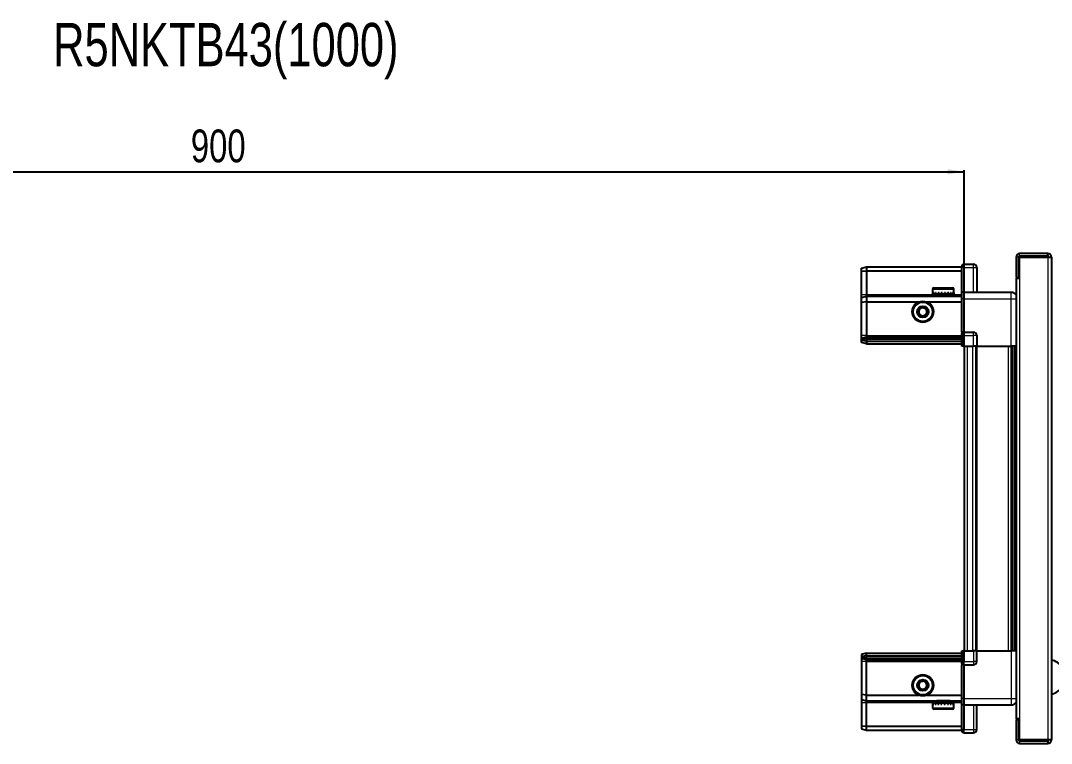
# Model space of a CAD drawing. Header units: millimetres. Extents: x 1021 to 3225, y -189 to 1434.
# Drawn here: x 2019 to 2648, y 993 to 1434 of the extents above; entities that cross this region are included whole.
import ezdxf

# ---------------------------------------------------------------- set-up
doc = ezdxf.new("R2010")
doc.units = ezdxf.units.MM
doc.layers.add('FORMAT', color=7, linetype='Continuous')
doc.styles.add('SLDTEXTSTYLE0', font='TXT', dxfattribs={"width": 0.75})
doc.dimstyles.new('SLDDIMSTYLE0', dxfattribs={"dimtxt": 20, "dimasz": 10, "dimexe": 0, "dimexo": 0.0625, "dimgap": 5, "dimtad": 2, "dimdec": 1, "dimrnd": 1e-09, "dimzin": 12, "dimdsep": 46, "dimtxsty": 'SLDTEXTSTYLE0', "dimsah": 1, "dimcen": 0.09, "dimadec": 0, "dimazin": 3, "dimtfac": 1, "dimtofl": 0, "dimtmove": 0, "dimatfit": 3, "dimfxl": 0, "dimfrac": 2, "dimtolj": 1, "dimtzin": 12, "dimarcsym": 0})

# ---------------------------------------------------------------- blocks, each defined once
blk = doc.blocks.new('_D_4')
at = {"layer": 'FORMAT'}
for p, q in [((1695.13, 1235.67), (1695.13, 1343.16)), ((1695.13, 1342.16), (2595.13, 1342.16)), ((2595.13, 1235.67), (2595.13, 1343.16))]:
    blk.add_line(p, q, dxfattribs=at)
for points in [[(1695.13, 1342.16), (1705.13, 1340.63), (1705.13, 1343.7)], [(2595.13, 1342.16), (2585.13, 1343.7), (2585.13, 1340.63)]]:
    blk.add_solid(points, dxfattribs=at)
at = {"layer": 'FORMAT', "insert": (2122.97, 1367.95), "char_height": 20, "attachment_point": 1, "style": 'SLDTEXTSTYLE0'}
blk.add_mtext('900', dxfattribs=at)

msp = doc.modelspace()

# ---------------------------------------------------------------- linework, layer by layer
at = {"color": 7, "linetype": 'Continuous', "lineweight": 25}
for p, q in [((2646.38, 1292.16), (2629.08, 1292.16)), ((2646.38, 1290.66), (2629.08, 1290.66)), ((2646.38, 1290.66), (2646.38, 1292.16)), ((2532.48, 1283.36), (2535.48, 1284.16)), ((2535.48, 1284.16), (2535.48, 1281.66)), ((2535.48, 1284.16), (2593.78, 1284.16)), ((2594.65, 1285.66), (2593.78, 1285.16)), ((2594.65, 1285.66), (2593.78, 1285.16)), ((2593.78, 1285.16), (2593.78, 1283.66)), ((2594.98, 1285.66), (2594.65, 1285.66)), ((2594.98, 1285.66), (2594.65, 1285.66)), ((2594.98, 1285.66), (2594.98, 1285.66)), ((2594.98, 1283.66), (2594.98, 1285.66)), ((2594.98, 1285.66), (2600.98, 1285.66)), ((2626.98, 1290.06), (2626.98, 1277.66)), ((2628.48, 1290.06), (2628.48, 1277.66)), ((2628.98, 1277.16), (2628.98, 1290.06)), ((2628.98, 1290.06), (2646.38, 1290.06)), ((2646.38, 1290.06), (2648.48, 1290.06)), ((2648.48, 1290.06), (2648.48, 995.26)), ((2532.48, 1281.51), (2532.48, 1283.36)), ((2532.48, 1281.51), (2535.48, 1281.66)), ((2532.48, 1267.16), (2532.48, 1281.51)), ((2535.48, 1281.66), (2535.48, 1267.16)), ((2535.48, 1281.66), (2593.78, 1281.66)), ((2593.78, 1268.86), (2593.78, 1283.66)), ((2594.98, 1283.66), (2594.98, 1268.86)), ((2602.98, 1283.66), (2602.98, 1268.66)), ((2626.88, 1277.16), (2626.88, 1008.16)), ((2626.88, 1277.16), (2628.98, 1277.16)), ((2626.98, 1277.66), (2628.48, 1277.66)), ((2532.48, 1265.36), (2532.48, 1267.16)), ((2532.48, 1265.36), (2535.48, 1266.16)), ((2532.48, 1262.33), (2532.48, 1265.36)), ((2535.48, 1267.16), (2535.48, 1266.16)), ((2535.48, 1266.16), (2535.48, 1262.66)), ((2535.48, 1266.16), (2593.78, 1266.16)), ((2575.98, 1270.56), (2575.98, 1267.66)), ((2575.98, 1267.66), (2576.02, 1267.66)), ((2576.14, 1268.16), (2576.02, 1268.16)), ((2576.02, 1268.16), (2576.02, 1267.66)), ((2576.02, 1267.66), (2576.14, 1267.66)), ((2576.14, 1268.16), (2576.14, 1267.66)), ((2576.14, 1267.66), (2576.55, 1267.66)), ((2576.89, 1268.16), (2576.55, 1268.16)), ((2576.55, 1268.16), (2576.55, 1267.66)), ((2576.55, 1267.66), (2576.89, 1267.66)), ((2576.78, 1271.36), (2588.18, 1271.36)), ((2576.89, 1268.16), (2576.89, 1267.66)), ((2576.89, 1267.66), (2577.66, 1267.66)), ((2578.19, 1268.16), (2577.66, 1268.16)), ((2577.66, 1268.16), (2577.66, 1267.66)), ((2577.66, 1267.66), (2578.19, 1267.66)), ((2578.08, 1267.66), (2578.08, 1267.56)), ((2578.08, 1267.56), (2586.88, 1267.56)), ((2578.19, 1268.16), (2578.19, 1267.66)), ((2578.19, 1267.66), (2579.25, 1267.66)), ((2578.48, 1267.16), (2579.17, 1266.68)), ((2578.48, 1267.16), (2586.48, 1267.16)), ((2579.17, 1266.68), (2578.48, 1266.2)), ((2578.48, 1266.2), (2578.48, 1266.16)), ((2578.48, 1266.2), (2586.48, 1266.2)), ((2579.17, 1266.68), (2585.79, 1266.68)), ((2579.91, 1268.16), (2579.25, 1268.16)), ((2579.25, 1268.16), (2579.25, 1267.66)), ((2579.25, 1267.66), (2579.91, 1267.66)), ((2579.91, 1268.16), (2579.91, 1267.66)), ((2579.91, 1267.66), (2581.15, 1267.66)), ((2581.88, 1268.16), (2581.15, 1268.16)), ((2581.15, 1268.16), (2581.15, 1267.66)), ((2581.15, 1267.66), (2581.58, 1267.66)), ((2581.58, 1268.16), (2581.58, 1267.66)), ((2581.88, 1268.16), (2581.88, 1267.66)), ((2581.88, 1267.66), (2583.18, 1267.66)), ((2583.9, 1268.16), (2583.18, 1268.16)), ((2583.18, 1268.16), (2583.18, 1267.66)), ((2583.45, 1268.16), (2583.45, 1267.66)), ((2583.45, 1267.66), (2583.9, 1267.66)), ((2583.9, 1268.16), (2583.9, 1267.66)), ((2583.9, 1267.66), (2585.14, 1267.66)), ((2585.8, 1268.16), (2585.14, 1268.16)), ((2585.14, 1268.16), (2585.14, 1267.66)), ((2585.14, 1267.66), (2585.8, 1267.66)), ((2585.79, 1266.68), (2586.48, 1267.16)), ((2586.48, 1266.2), (2585.79, 1266.68)), ((2585.8, 1268.16), (2585.8, 1267.66)), ((2585.8, 1267.66), (2586.84, 1267.66)), ((2586.48, 1266.16), (2586.48, 1266.2)), ((2587.36, 1268.16), (2586.84, 1268.16)), ((2586.84, 1268.16), (2586.84, 1267.66)), ((2586.84, 1267.66), (2587.36, 1267.66)), ((2586.88, 1267.56), (2586.88, 1267.66)), ((2587.36, 1268.16), (2587.36, 1267.66)), ((2587.36, 1267.66), (2588.12, 1267.66)), ((2588.45, 1268.16), (2588.12, 1268.16)), ((2588.12, 1268.16), (2588.12, 1267.66)), ((2588.12, 1267.66), (2588.45, 1267.66)), ((2588.45, 1268.16), (2588.45, 1267.66)), ((2588.45, 1267.66), (2588.84, 1267.66)), ((2588.95, 1268.16), (2588.84, 1268.16)), ((2588.84, 1268.16), (2588.84, 1267.66)), ((2588.84, 1267.66), (2588.95, 1267.66)), ((2588.95, 1268.16), (2588.95, 1267.66)), ((2588.95, 1267.66), (2588.98, 1267.66)), ((2588.98, 1267.66), (2588.98, 1270.56)), ((2593.78, 1268.66), (2593.78, 1268.86)), ((2594.98, 1268.66), (2593.78, 1268.66)), ((2593.78, 1264.66), (2593.78, 1268.66)), ((2594.98, 1268.86), (2594.98, 1268.66)), ((2594.98, 1268.66), (2594.98, 1264.66)), ((2594.98, 1268.66), (2623.98, 1268.66)), ((2535.48, 1262.66), (2532.48, 1262.33)), ((2532.48, 1242.16), (2532.48, 1262.33)), ((2535.48, 1262.66), (2535.48, 1242.16)), ((2535.48, 1262.66), (2567.48, 1262.66)), ((2572.48, 1262.66), (2593.78, 1262.66)), ((2593.78, 1244.36), (2593.78, 1264.66)), ((2594.98, 1264.66), (2594.98, 1244.36)), ((2532.48, 1240.36), (2532.48, 1242.16)), ((2535.48, 1241.16), (2532.48, 1240.36)), ((2532.48, 1239.62), (2532.48, 1240.36)), ((2535.48, 1240.16), (2532.48, 1239.62)), ((2535.48, 1242.16), (2535.48, 1241.16)), ((2535.48, 1241.16), (2535.48, 1240.16)), ((2535.48, 1241.16), (2593.78, 1241.16)), ((2535.48, 1240.16), (2593.78, 1240.16)), ((2535.48, 1240.16), (2535.48, 1238.66)), ((2593.78, 1244.16), (2593.78, 1244.36)), ((2594.98, 1244.16), (2593.78, 1244.16)), ((2593.78, 1244.16), (2593.78, 1243.49)), ((2593.78, 1235.66), (2593.78, 1243.49)), ((2594.65, 1242.16), (2594.65, 1235.66)), ((2594.98, 1244.36), (2594.98, 1244.16)), ((2594.98, 1242.16), (2594.98, 1244.16)), ((2594.98, 1242.16), (2594.98, 1244.16)), ((2594.98, 1244.16), (2600.98, 1244.16)), ((2594.98, 1242.16), (2594.98, 1235.66)), ((2602.98, 1242.16), (2602.98, 1235.66)), ((2532.48, 1239.12), (2532.48, 1239.62)), ((2535.48, 1238.66), (2532.48, 1239.12)), ((2532.48, 1237.97), (2532.48, 1239.12)), ((2535.48, 1237.16), (2532.48, 1237.97)), ((2535.48, 1238.66), (2535.48, 1237.16)), ((2535.48, 1238.66), (2593.78, 1238.66)), ((2535.48, 1237.16), (2593.78, 1237.16)), ((2594.65, 1235.66), (2593.78, 1235.66)), ((2594.98, 1235.66), (2594.65, 1235.66)), ((2594.98, 1235.66), (2600.98, 1235.66)), ((2595.13, 1235.66), (2595.13, 1049.66)), ((2602.98, 1235.66), (2600.98, 1235.66)), ((2602.33, 1235.66), (2602.33, 1049.66)), ((2602.98, 1235.66), (2623.98, 1235.66)), ((2625.01, 1049.66), (2625.01, 1235.66)), ((2625.04, 1049.66), (2625.04, 1235.66)), ((2626.83, 1235.66), (2626.83, 1049.66)), ((2535.48, 1048.16), (2532.48, 1047.36)), ((2532.48, 1047.36), (2532.48, 1046.21)), ((2535.48, 1046.66), (2532.48, 1046.21)), ((2532.48, 1046.21), (2532.48, 1045.71)), ((2535.48, 1045.16), (2532.48, 1045.71)), ((2532.48, 1045.71), (2532.48, 1044.97)), ((2535.48, 1044.16), (2532.48, 1044.97)), ((2532.48, 1044.97), (2532.48, 1043.16)), ((2535.48, 1046.66), (2535.48, 1048.16)), ((2535.48, 1048.16), (2593.78, 1048.16)), ((2535.48, 1046.66), (2593.78, 1046.66)), ((2535.48, 1045.16), (2535.48, 1046.66)), ((2535.48, 1045.16), (2593.78, 1045.16)), ((2535.48, 1044.16), (2535.48, 1045.16)), ((2593.78, 1041.84), (2593.78, 1049.66)), ((2593.78, 1049.66), (2594.65, 1049.66)), ((2594.65, 1049.66), (2594.65, 1049.66)), ((2594.65, 1049.66), (2594.65, 1043.16)), ((2594.98, 1049.66), (2594.65, 1049.66)), ((2594.98, 1049.66), (2594.98, 1043.16)), ((2594.98, 1049.66), (2594.98, 1049.66)), ((2594.98, 1049.66), (2594.98, 1043.16)), ((2594.98, 1049.66), (2600.98, 1049.66)), ((2602.98, 1049.66), (2600.98, 1049.66)), ((2602.98, 1043.16), (2602.98, 1049.66)), ((2602.98, 1049.66), (2623.98, 1049.66)), ((2532.48, 1043.16), (2532.48, 1023)), ((2535.48, 1044.16), (2593.78, 1044.16)), ((2535.48, 1043.16), (2535.48, 1044.16)), ((2535.48, 1022.66), (2535.48, 1043.16)), ((2593.78, 1041.84), (2593.78, 1041.16)), ((2594.98, 1041.16), (2593.78, 1041.16)), ((2593.78, 1040.96), (2593.78, 1041.16)), ((2593.78, 1020.66), (2593.78, 1040.96)), ((2594.98, 1041.16), (2594.98, 1043.16)), ((2594.98, 1041.16), (2594.98, 1040.96)), ((2594.98, 1041.16), (2600.98, 1041.16)), ((2594.98, 1040.96), (2594.98, 1020.66)), ((2535.48, 1022.66), (2532.48, 1023)), ((2532.48, 1023), (2532.48, 1019.97)), ((2532.48, 1019.97), (2535.48, 1019.16)), ((2532.48, 1019.97), (2532.48, 1018.16)), ((2535.48, 1022.66), (2567.48, 1022.66)), ((2535.48, 1019.16), (2535.48, 1022.66)), ((2572.48, 1022.66), (2593.78, 1022.66)), ((2593.78, 1016.66), (2593.78, 1020.66)), ((2594.98, 1020.66), (2594.98, 1016.66)), ((2532.48, 1018.16), (2532.48, 1003.82)), ((2535.48, 1019.16), (2593.78, 1019.16)), ((2535.48, 1018.16), (2535.48, 1019.16)), ((2535.48, 1003.66), (2535.48, 1018.16)), ((2575.98, 1017.66), (2575.98, 1014.76)), ((2576, 1017.66), (2575.98, 1017.66)), ((2576, 1017.16), (2576, 1017.66)), ((2576.1, 1017.66), (2576, 1017.66)), ((2576, 1017.16), (2576.1, 1017.16)), ((2576.1, 1017.16), (2576.1, 1017.66)), ((2576.47, 1017.66), (2576.1, 1017.66)), ((2576.47, 1017.16), (2576.47, 1017.66)), ((2576.79, 1017.66), (2576.47, 1017.66)), ((2576.47, 1017.16), (2576.79, 1017.16)), ((2588.18, 1013.96), (2576.78, 1013.96)), ((2576.79, 1017.16), (2576.79, 1017.66)), ((2577.53, 1017.66), (2576.79, 1017.66)), ((2577.53, 1017.16), (2577.53, 1017.66)), ((2578.04, 1017.66), (2577.53, 1017.66)), ((2577.53, 1017.16), (2578.04, 1017.16)), ((2578.04, 1017.16), (2578.04, 1017.66)), ((2579.07, 1017.66), (2578.04, 1017.66)), ((2578.08, 1017.76), (2578.08, 1017.66)), ((2586.88, 1017.76), (2578.08, 1017.76)), ((2578.48, 1019.16), (2578.48, 1019.13)), ((2578.48, 1019.13), (2579.17, 1018.65)), ((2586.48, 1019.13), (2578.48, 1019.13)), ((2579.17, 1018.65), (2578.48, 1018.16)), ((2586.48, 1018.16), (2578.48, 1018.16)), ((2579.07, 1017.16), (2579.07, 1017.66)), ((2579.72, 1017.66), (2579.07, 1017.66)), ((2579.07, 1017.16), (2579.72, 1017.16)), ((2585.79, 1018.65), (2579.17, 1018.65)), ((2579.72, 1017.16), (2579.72, 1017.66)), ((2580.95, 1017.66), (2579.72, 1017.66)), ((2580.95, 1017.16), (2580.95, 1017.66)), ((2581.44, 1017.66), (2580.95, 1017.66)), ((2580.95, 1017.16), (2581.68, 1017.16)), ((2581.44, 1017.16), (2581.44, 1017.66)), ((2581.68, 1017.16), (2581.68, 1017.66)), ((2582.98, 1017.66), (2581.68, 1017.66)), ((2582.98, 1017.16), (2582.98, 1017.66)), ((2582.98, 1017.16), (2583.71, 1017.16)), ((2583.31, 1017.16), (2583.31, 1017.66)), ((2583.71, 1017.66), (2583.31, 1017.66)), ((2583.71, 1017.16), (2583.71, 1017.66)), ((2584.95, 1017.66), (2583.71, 1017.66)), ((2584.95, 1017.16), (2584.95, 1017.66)), ((2585.62, 1017.66), (2584.95, 1017.66)), ((2584.95, 1017.16), (2585.62, 1017.16)), ((2585.62, 1017.16), (2585.62, 1017.66)), ((2586.69, 1017.66), (2585.62, 1017.66)), ((2585.79, 1018.65), (2586.48, 1019.13)), ((2586.48, 1018.16), (2585.79, 1018.65)), ((2586.48, 1019.13), (2586.48, 1019.16)), ((2586.69, 1017.16), (2586.69, 1017.66)), ((2587.23, 1017.66), (2586.69, 1017.66)), ((2586.69, 1017.16), (2587.23, 1017.16)), ((2586.88, 1017.66), (2586.88, 1017.76)), ((2587.23, 1017.16), (2587.23, 1017.66)), ((2588.02, 1017.66), (2587.23, 1017.66)), ((2588.02, 1017.16), (2588.02, 1017.66)), ((2588.37, 1017.66), (2588.02, 1017.66)), ((2588.02, 1017.16), (2588.37, 1017.16)), ((2588.37, 1017.16), (2588.37, 1017.66)), ((2588.8, 1017.66), (2588.37, 1017.66)), ((2588.8, 1017.16), (2588.8, 1017.66)), ((2588.93, 1017.66), (2588.8, 1017.66)), ((2588.8, 1017.16), (2588.93, 1017.16)), ((2588.93, 1017.16), (2588.93, 1017.66)), ((2588.98, 1017.66), (2588.93, 1017.66)), ((2588.98, 1014.76), (2588.98, 1017.66)), ((2594.98, 1016.66), (2593.78, 1016.66)), ((2593.78, 1016.46), (2593.78, 1016.66)), ((2593.78, 1001.66), (2593.78, 1016.46)), ((2594.98, 1016.66), (2594.98, 1016.46)), ((2594.98, 1016.66), (2623.98, 1016.66)), ((2594.98, 1016.46), (2594.98, 1001.66)), ((2594.98, 1016.46), (2594.98, 1001.66)), ((2602.98, 1001.66), (2602.98, 1016.66)), ((2628.98, 1008.16), (2626.88, 1008.16)), ((2626.98, 1007.66), (2628.48, 1007.66)), ((2626.98, 1007.66), (2626.98, 995.26)), ((2628.48, 1007.66), (2628.48, 995.26)), ((2628.98, 995.26), (2628.98, 1008.16)), ((2532.48, 1003.82), (2535.48, 1003.66)), ((2532.48, 1003.82), (2532.48, 1001.97)), ((2532.48, 1001.97), (2535.48, 1001.16)), ((2535.48, 1003.66), (2593.78, 1003.66)), ((2535.48, 1001.16), (2535.48, 1003.66)), ((2535.48, 1001.16), (2593.78, 1001.16)), ((2593.78, 1001.66), (2593.78, 1000.16)), ((2594.98, 999.66), (2594.98, 1001.66)), ((2593.78, 1000.16), (2594.65, 999.66)), ((2594.98, 999.66), (2594.65, 999.66)), ((2594.98, 999.66), (2600.98, 999.66)), ((2646.38, 995.26), (2628.98, 995.26)), ((2629.08, 994.66), (2646.38, 994.66)), ((2648.48, 995.26), (2646.38, 995.26)), ((2646.38, 994.66), (2646.38, 993.16)), ((2629.08, 993.16), (2646.38, 993.16))]:
    msp.add_line(p, q, dxfattribs=at)
at = {"color": 8, "linetype": 'Continuous', "lineweight": 18}
for p, q in [((2629.08, 1290.66), (2629.08, 1292.16)), ((2600.98, 1283.66), (2600.98, 1285.66)), ((2628.48, 1290.06), (2626.98, 1290.06)), ((2646.38, 1290.06), (2646.38, 995.26)), ((2594.98, 1283.66), (2593.78, 1283.66)), ((2594.98, 1283.66), (2600.98, 1283.66)), ((2600.98, 1268.66), (2600.98, 1283.66)), ((2600.98, 1283.66), (2602.98, 1283.66)), ((2628.98, 1277.16), (2628.98, 1008.16)), ((2532.48, 1267.16), (2535.48, 1267.16)), ((2535.48, 1267.16), (2578.48, 1267.16)), ((2575.98, 1270.56), (2588.98, 1270.56)), ((2586.48, 1267.16), (2593.78, 1267.16)), ((2593.78, 1268.86), (2594.98, 1268.86)), ((2594.98, 1264.66), (2593.78, 1264.66)), ((2594.98, 1264.66), (2623.98, 1264.66)), ((2623.98, 1235.66), (2623.98, 1264.66)), ((2535.48, 1242.16), (2532.48, 1242.16)), ((2535.48, 1242.16), (2593.78, 1242.16)), ((2593.78, 1244.36), (2594.98, 1244.36)), ((2594.98, 1242.16), (2594.65, 1242.16)), ((2594.98, 1242.16), (2600.98, 1242.16)), ((2600.98, 1242.16), (2600.98, 1244.16)), ((2602.98, 1242.16), (2600.98, 1242.16)), ((2600.98, 1235.66), (2600.98, 1242.16)), ((2597.13, 1235.66), (2597.13, 1049.66)), ((2600.33, 1235.66), (2600.33, 1049.66)), ((2602.98, 1235.66), (2602.98, 1049.66)), ((2622.39, 1049.66), (2622.39, 1235.66)), ((2623.8, 1235.66), (2623.8, 1049.66)), ((2626.25, 1049.66), (2626.25, 1235.66)), ((2594.98, 1049.66), (2594.65, 1049.66)), ((2600.98, 1049.66), (2600.98, 1043.16)), ((2623.98, 1049.66), (2623.98, 1020.66)), ((2535.48, 1043.16), (2532.48, 1043.16)), ((2535.48, 1043.16), (2593.78, 1043.16)), ((2594.98, 1040.96), (2593.78, 1040.96)), ((2594.98, 1043.16), (2594.65, 1043.16)), ((2594.98, 1043.16), (2600.98, 1043.16)), ((2602.98, 1043.16), (2600.98, 1043.16)), ((2600.98, 1043.16), (2600.98, 1041.16)), ((2594.98, 1020.66), (2593.78, 1020.66)), ((2594.98, 1020.66), (2623.98, 1020.66)), ((2532.48, 1018.16), (2535.48, 1018.16)), ((2535.48, 1018.16), (2578.48, 1018.16)), ((2588.98, 1014.76), (2575.98, 1014.76)), ((2586.48, 1018.16), (2593.78, 1018.16)), ((2594.98, 1016.46), (2593.78, 1016.46)), ((2600.98, 1016.66), (2600.98, 1001.66)), ((2594.98, 1001.66), (2593.78, 1001.66)), ((2594.98, 1001.66), (2600.98, 1001.66)), ((2600.98, 1001.66), (2602.98, 1001.66)), ((2600.98, 1001.66), (2600.98, 999.66)), ((2628.48, 995.26), (2626.98, 995.26)), ((2629.08, 994.66), (2629.08, 993.16))]:
    msp.add_line(p, q, dxfattribs=at)
at = {"color": 7, "linetype": 'Continuous', "lineweight": 25}
for centre, radius in [((2569.98, 1256.66), 6.5), ((2569.98, 1256.66), 3.46), ((2569.98, 1028.66), 6.5), ((2569.98, 1028.66), 3.46)]:
    msp.add_circle(centre, radius, dxfattribs=at)
at = {"color": 8, "linetype": 'Continuous', "lineweight": 18}
for centre in [(2569.98, 1256.66), (2569.98, 1028.66)]:
    msp.add_circle(centre, 5.7, dxfattribs=at)
at = {"color": 7, "linetype": 'Continuous', "lineweight": 25}
for centre, radius, start, end in [((2629.08, 1290.06), 2.1, 90, 180), ((2629.08, 1290.06), 0.6, 90, 180), ((2646.38, 1290.06), 2.1, 0, 90), ((2646.38, 1290.06), 0.6, 0, 90), ((2600.98, 1283.66), 2, 360, 90), ((2576.78, 1270.56), 0.8, 90, 180), ((2578.08, 1267.16), 0.4, 0, 90), ((2586.88, 1267.16), 0.4, 90, 180), ((2588.18, 1270.56), 0.8, 0, 90), ((2569.98, 1256.66), 2.5, 60.74103, 120.74103), ((2569.98, 1256.66), 2.5, 120.74103, 180.74103), ((2569.98, 1256.66), 2.5, 180.74103, 240.74103), ((2569.98, 1256.66), 2.5, 240.74103, 300.74103), ((2569.98, 1256.66), 2.5, 0.74103, 60.74103), ((2569.98, 1256.66), 2.5, 300.74103, 0.74103), ((2600.98, 1242.16), 2, 0, 90), ((2600.98, 1043.16), 2, 270, 0), ((2645.46, 1032.64), 11.91, 36.1266, 75.29965), ((2569.98, 1028.66), 2.5, 155.91157, 215.91157), ((2569.98, 1028.66), 2.5, 95.91157, 155.91157), ((2569.98, 1028.66), 2.5, 215.91157, 275.91157), ((2569.98, 1028.66), 2.5, 35.91157, 95.91157), ((2569.98, 1028.66), 2.5, 275.91157, 335.91157), ((2569.98, 1028.66), 2.5, 335.91157, 35.91157), ((2645.46, 1034.69), 11.91, 284.70035, 323.8734), ((2576.78, 1014.76), 0.8, 180, 270), ((2578.08, 1018.16), 0.4, 270, 0), ((2586.88, 1018.16), 0.4, 180, 270), ((2588.18, 1014.76), 0.8, 270, 0), ((2600.98, 1001.66), 2, 270, 0), ((2629.08, 995.26), 2.1, 180, 270), ((2629.08, 995.26), 0.6, 180, 270), ((2646.38, 995.26), 2.1, 270, 0), ((2646.38, 995.26), 0.6, 270, 0)]:
    msp.add_arc(centre, radius, start, end, dxfattribs=at)
for centre, start_param, end_param in [((2591.19, 1242.16), 0, 0.722734), ((2591.19, 1043.16), 5.560451, 6.283185)]:
    msp.add_ellipse(centre, major_axis=(3.46, 0), ratio=0.57735, start_param=start_param, end_param=end_param, dxfattribs=at)
for points, knots in [([(2623.98, 1268.66), (2624.42, 1268.62), (2625.1, 1268.55), (2625.91, 1268.11), (2626.47, 1267.67), (2626.75, 1267.3), (2626.88, 1267.12)], [0, 0, 0, 0, 0.384298, 0.591173, 0.802437, 1, 1, 1, 1]), ([(2567.46, 1258.07), (2567.91, 1258.34), (2568.74, 1258.83), (2569.56, 1259.32), (2569.95, 1259.55)], [0, 0, 0, 0, 0.534686, 1, 1, 1, 1]), ([(2569.95, 1259.55), (2570.4, 1259.3), (2571.24, 1258.83), (2572.07, 1258.36), (2572.46, 1258.14)], [0, 0, 0, 0, 0.5346859, 1, 1, 1, 1]), ([(2567.5, 1255.19), (2567.5, 1255.31), (2567.49, 1255.91), (2567.48, 1256.91), (2567.47, 1257.73), (2567.46, 1258.07)], [0, 0, 0, 0, 0.133125, 0.637099, 1, 1, 1, 1]), ([(2570.02, 1253.78), (2569.57, 1254.03), (2568.73, 1254.5), (2567.89, 1254.97), (2567.5, 1255.19)], [0, 0, 0, 0, 0.534686, 1, 1, 1, 1]), ([(2572.5, 1255.25), (2572.06, 1254.99), (2571.23, 1254.5), (2570.4, 1254.01), (2570.02, 1253.78)], [0, 0, 0, 0, 0.534686, 1, 1, 1, 1]), ([(2572.46, 1258.14), (2572.47, 1257.8), (2572.48, 1256.97), (2572.49, 1255.98), (2572.5, 1255.38), (2572.5, 1255.25)], [0, 0, 0, 0, 0.362901, 0.866875, 1, 1, 1, 1]), ([(2626.83, 1235.66), (2626.8, 1235.66), (2626.58, 1235.66), (2625.86, 1235.66), (2624.89, 1235.66), (2624.24, 1235.66), (2623.98, 1235.66)], [0, 0, 0, 0, 0.071707, 0.420979, 0.770251, 1, 1, 1, 1]), ([(2626.88, 1049.66), (2626.83, 1049.66), (2626.6, 1049.66), (2625.86, 1049.66), (2624.89, 1049.66), (2624.24, 1049.66), (2623.98, 1049.66)], [0, 0, 0, 0, 0.099319, 0.438202, 0.777085, 1, 1, 1, 1]), ([(2567.11, 1028.37), (2567.32, 1028.84), (2567.72, 1029.72), (2568.11, 1030.59), (2568.29, 1031)], [0, 0, 0, 0, 0.534686, 1, 1, 1, 1]), ([(2568.81, 1026.03), (2568.5, 1026.45), (2567.94, 1027.23), (2567.37, 1028.01), (2567.11, 1028.37)], [0, 0, 0, 0, 0.534686, 1, 1, 1, 1]), ([(2568.29, 1031), (2568.63, 1031.04), (2569.45, 1031.12), (2570.44, 1031.22), (2571.04, 1031.29), (2571.16, 1031.3)], [0, 0, 0, 0, 0.362901, 0.866875, 1, 1, 1, 1]), ([(2571.68, 1026.33), (2571.55, 1026.31), (2570.96, 1026.25), (2569.97, 1026.15), (2569.15, 1026.06), (2568.81, 1026.03)], [0, 0, 0, 0, 0.133125, 0.637099, 1, 1, 1, 1]), ([(2571.16, 1031.3), (2571.46, 1030.88), (2572.03, 1030.1), (2572.59, 1029.32), (2572.85, 1028.96)], [0, 0, 0, 0, 0.5346859, 1, 1, 1, 1]), ([(2572.85, 1028.96), (2572.64, 1028.49), (2572.25, 1027.61), (2571.86, 1026.73), (2571.68, 1026.33)], [0, 0, 0, 0, 0.534686, 1, 1, 1, 1]), ([(2623.98, 1016.66), (2624.42, 1016.71), (2625.1, 1016.78), (2625.91, 1017.22), (2626.47, 1017.66), (2626.75, 1018.03), (2626.88, 1018.21)], [0, 0, 0, 0, 0.384298, 0.591173, 0.802437, 1, 1, 1, 1])]:
    msp.add_open_spline(points, degree=3, knots=knots, dxfattribs=at)
at = {"color": 8, "linetype": 'Continuous', "lineweight": 18}
for points in [[(2623.98, 1264.66), (2623.98, 1265.19), (2623.98, 1266.24), (2623.98, 1267.56), (2623.98, 1268.48), (2623.98, 1268.6), (2623.98, 1268.66)], [(2623.98, 1020.66), (2623.98, 1020.14), (2623.98, 1019.09), (2623.98, 1017.77), (2623.98, 1016.84), (2623.98, 1016.72), (2623.98, 1016.66)]]:
    msp.add_open_spline(points, degree=3, dxfattribs=at)
for points in [[(2623.98, 1264.66), (2624.42, 1264.66), (2625.1, 1264.66), (2625.91, 1264.66), (2626.47, 1264.66), (2626.75, 1264.66), (2626.88, 1264.66)], [(2623.98, 1020.66), (2624.42, 1020.66), (2625.1, 1020.66), (2625.91, 1020.66), (2626.47, 1020.66), (2626.75, 1020.66), (2626.88, 1020.66)]]:
    msp.add_open_spline(points, degree=3, knots=[0, 0, 0, 0, 0.384298, 0.591173, 0.802437, 1, 1, 1, 1], dxfattribs=at)

# ---------------------------------------------------------------- texts
at = {"layer": 'FORMAT', "insert": (2038.88, 1433.03), "char_height": 26.4583, "attachment_point": 1, "style": 'SLDTEXTSTYLE0'}
msp.add_mtext('R5NKTB43(1000)', dxfattribs=at)

# ---------------------------------------------------------------- dimensions: what is measured, and where the dimension line sits
at = {"layer": 'FORMAT'}
dim = msp.add_linear_dim(base=(2595.13, 1342.16), p1=(1695.13, 1235.66), p2=(2595.13, 1235.66), angle=0, dimstyle='SLDDIMSTYLE0', dxfattribs=at)
dim.commit()
dim.dimension.update_dxf_attribs({"geometry": '_D_4', "text_midpoint": (2145.13, 1342.16), "dimtype": 160})

doc.saveas('drawing.dxf')
